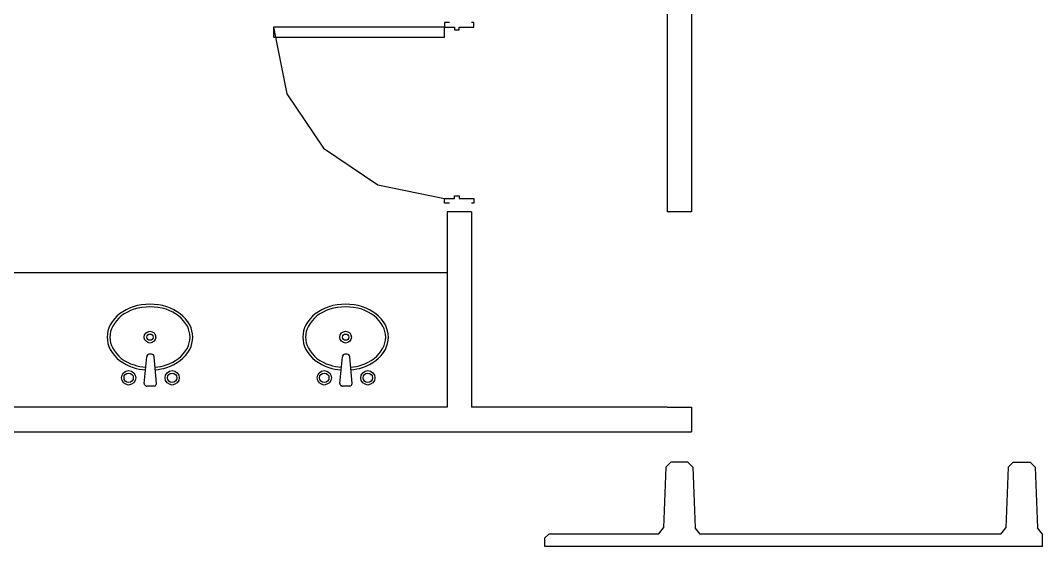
# Model space of a CAD drawing. Header units: metres. Extents: x 2 to 323, y -2 to 254.
# Drawn here: x 242.462 to 246.641, y 37.311 to 39.464 of the extents above; entities that cross this region are included whole.
import ezdxf

# ---------------------------------------------------------------- set-up
doc = ezdxf.new("R2010")
doc.units = ezdxf.units.M
for name, color, linetype in [('0-MUROS EXISTENTES', 7, 'Continuous'), ('0-VISTA-015', 7, 'Continuous'), ('00', 7, 'Continuous')]:
    doc.layers.add(name, color=color, linetype=linetype)

msp = doc.modelspace()

# ---------------------------------------------------------------- linework, layer by layer
for p, q in [((242.968, 37.978), (242.978, 38.088)), ((242.968, 37.978), (242.978, 38.088)), ((242.998, 38.098), (242.988, 38.098)), ((242.998, 38.098), (242.988, 38.098)), ((243.018, 37.978), (243.008, 38.088)), ((243.018, 37.978), (243.008, 38.088)), ((243.768, 37.978), (243.778, 38.088)), ((243.768, 37.978), (243.778, 38.088)), ((243.798, 38.098), (243.788, 38.098)), ((243.798, 38.098), (243.788, 38.098)), ((243.818, 37.978), (243.808, 38.088)), ((243.818, 37.978), (243.808, 38.088)), ((243.008, 37.968), (242.978, 37.968)), ((243.008, 37.968), (242.978, 37.968)), ((243.808, 37.968), (243.778, 37.968)), ((243.808, 37.968), (243.778, 37.968))]:
    msp.add_line(p, q)
for points in [[(244.216, 39.456), (244.196, 39.456), (244.196, 39.436), (244.236, 39.436), (244.236, 39.426), (244.256, 39.426), (244.256, 39.436), (244.316, 39.436), (244.316, 39.456), (244.306, 39.456)], [(244.216, 39.456), (244.196, 39.456), (244.196, 39.436), (244.236, 39.436), (244.236, 39.426), (244.256, 39.426), (244.256, 39.436), (244.316, 39.436), (244.316, 39.456), (244.306, 39.456)], [(244.216, 38.716), (244.196, 38.716), (244.196, 38.736), (244.236, 38.736), (244.236, 38.746), (244.256, 38.746), (244.256, 38.736), (244.316, 38.736), (244.316, 38.716), (244.306, 38.716)], [(244.216, 38.716), (244.196, 38.716), (244.196, 38.736), (244.236, 38.736), (244.236, 38.746), (244.256, 38.746), (244.256, 38.736), (244.316, 38.736), (244.316, 38.716), (244.306, 38.716)], [(243.166, 38.168), (243.165, 38.181), (243.163, 38.194), (243.159, 38.206), (243.154, 38.218), (243.146, 38.231), (243.137, 38.243), (243.126, 38.254), (243.115, 38.263), (243.102, 38.272), (243.089, 38.28), (243.075, 38.287), (243.06, 38.292), (243.043, 38.297), (243.026, 38.3), (243.009, 38.302), (242.991, 38.303), (242.974, 38.302), (242.956, 38.3), (242.939, 38.297), (242.922, 38.292), (242.908, 38.287), (242.894, 38.28), (242.88, 38.272), (242.867, 38.263), (242.856, 38.254), (242.846, 38.243), (242.837, 38.231), (242.829, 38.218), (242.823, 38.206), (242.819, 38.194), (242.817, 38.181), (242.816, 38.168), (242.817, 38.155), (242.819, 38.142), (242.823, 38.13), (242.829, 38.118), (242.837, 38.105), (242.846, 38.093), (242.856, 38.082), (242.867, 38.073), (242.88, 38.064), (242.894, 38.056), (242.908, 38.049), (242.922, 38.044), (242.935, 38.04), (242.947, 38.037), (242.96, 38.035), (242.973, 38.034)], [(243.166, 38.168), (243.165, 38.181), (243.163, 38.194), (243.159, 38.206), (243.154, 38.218), (243.146, 38.231), (243.137, 38.243), (243.126, 38.254), (243.115, 38.263), (243.102, 38.272), (243.089, 38.28), (243.075, 38.287), (243.06, 38.292), (243.043, 38.297), (243.026, 38.3), (243.009, 38.302), (242.991, 38.303), (242.974, 38.302), (242.956, 38.3), (242.939, 38.297), (242.922, 38.292), (242.908, 38.287), (242.894, 38.28), (242.88, 38.272), (242.867, 38.263), (242.856, 38.254), (242.846, 38.243), (242.837, 38.231), (242.829, 38.218), (242.823, 38.206), (242.819, 38.194), (242.817, 38.181), (242.816, 38.168), (242.817, 38.155), (242.819, 38.142), (242.823, 38.13), (242.829, 38.118), (242.837, 38.105), (242.846, 38.093), (242.856, 38.082), (242.867, 38.073), (242.88, 38.064), (242.894, 38.056), (242.908, 38.049), (242.922, 38.044), (242.935, 38.04), (242.947, 38.037), (242.96, 38.035), (242.973, 38.034)], [(243.155, 38.168), (243.154, 38.18), (243.152, 38.191), (243.149, 38.202), (243.144, 38.213), (243.137, 38.224), (243.128, 38.235), (243.119, 38.246), (243.108, 38.255), (243.096, 38.263), (243.084, 38.27), (243.07, 38.277), (243.057, 38.282), (243.041, 38.286), (243.024, 38.289), (243.008, 38.291), (242.991, 38.292), (242.975, 38.291), (242.958, 38.289), (242.942, 38.286), (242.926, 38.282), (242.912, 38.277), (242.899, 38.27), (242.886, 38.263), (242.874, 38.255), (242.864, 38.246), (242.854, 38.235), (242.846, 38.224), (242.839, 38.213), (242.834, 38.202), (242.83, 38.191), (242.828, 38.18), (242.827, 38.168), (242.828, 38.156), (242.83, 38.145), (242.834, 38.134), (242.839, 38.123), (242.846, 38.112), (242.854, 38.101), (242.864, 38.09), (242.874, 38.081), (242.886, 38.073), (242.899, 38.066), (242.912, 38.059), (242.926, 38.054), (242.938, 38.051), (242.95, 38.048), (242.962, 38.046), (242.974, 38.045)], [(243.155, 38.168), (243.154, 38.18), (243.152, 38.191), (243.149, 38.202), (243.144, 38.213), (243.137, 38.224), (243.128, 38.235), (243.119, 38.246), (243.108, 38.255), (243.096, 38.263), (243.084, 38.27), (243.07, 38.277), (243.057, 38.282), (243.041, 38.286), (243.024, 38.289), (243.008, 38.291), (242.991, 38.292), (242.975, 38.291), (242.958, 38.289), (242.942, 38.286), (242.926, 38.282), (242.912, 38.277), (242.899, 38.27), (242.886, 38.263), (242.874, 38.255), (242.864, 38.246), (242.854, 38.235), (242.846, 38.224), (242.839, 38.213), (242.834, 38.202), (242.83, 38.191), (242.828, 38.18), (242.827, 38.168), (242.828, 38.156), (242.83, 38.145), (242.834, 38.134), (242.839, 38.123), (242.846, 38.112), (242.854, 38.101), (242.864, 38.09), (242.874, 38.081), (242.886, 38.073), (242.899, 38.066), (242.912, 38.059), (242.926, 38.054), (242.938, 38.051), (242.95, 38.048), (242.962, 38.046), (242.974, 38.045)], [(243.966, 38.168), (243.965, 38.181), (243.963, 38.194), (243.959, 38.206), (243.954, 38.218), (243.946, 38.231), (243.937, 38.243), (243.926, 38.254), (243.915, 38.263), (243.902, 38.272), (243.889, 38.28), (243.875, 38.287), (243.86, 38.292), (243.843, 38.297), (243.826, 38.3), (243.809, 38.302), (243.791, 38.303), (243.774, 38.302), (243.756, 38.3), (243.739, 38.297), (243.722, 38.292), (243.708, 38.287), (243.694, 38.28), (243.68, 38.272), (243.667, 38.263), (243.656, 38.254), (243.646, 38.243), (243.637, 38.231), (243.629, 38.218), (243.623, 38.206), (243.619, 38.194), (243.617, 38.181), (243.616, 38.168), (243.617, 38.155), (243.619, 38.142), (243.623, 38.13), (243.629, 38.118), (243.637, 38.105), (243.646, 38.093), (243.656, 38.082), (243.667, 38.073), (243.68, 38.064), (243.694, 38.056), (243.708, 38.049), (243.722, 38.044), (243.735, 38.04), (243.747, 38.037), (243.76, 38.035), (243.773, 38.034)], [(243.966, 38.168), (243.965, 38.181), (243.963, 38.194), (243.959, 38.206), (243.954, 38.218), (243.946, 38.231), (243.937, 38.243), (243.926, 38.254), (243.915, 38.263), (243.902, 38.272), (243.889, 38.28), (243.875, 38.287), (243.86, 38.292), (243.843, 38.297), (243.826, 38.3), (243.809, 38.302), (243.791, 38.303), (243.774, 38.302), (243.756, 38.3), (243.739, 38.297), (243.722, 38.292), (243.708, 38.287), (243.694, 38.28), (243.68, 38.272), (243.667, 38.263), (243.656, 38.254), (243.646, 38.243), (243.637, 38.231), (243.629, 38.218), (243.623, 38.206), (243.619, 38.194), (243.617, 38.181), (243.616, 38.168), (243.617, 38.155), (243.619, 38.142), (243.623, 38.13), (243.629, 38.118), (243.637, 38.105), (243.646, 38.093), (243.656, 38.082), (243.667, 38.073), (243.68, 38.064), (243.694, 38.056), (243.708, 38.049), (243.722, 38.044), (243.735, 38.04), (243.747, 38.037), (243.76, 38.035), (243.773, 38.034)], [(243.955, 38.168), (243.954, 38.18), (243.952, 38.191), (243.949, 38.202), (243.944, 38.213), (243.937, 38.224), (243.928, 38.235), (243.919, 38.246), (243.908, 38.255), (243.896, 38.263), (243.884, 38.27), (243.87, 38.277), (243.857, 38.282), (243.841, 38.286), (243.824, 38.289), (243.808, 38.291), (243.791, 38.292), (243.775, 38.291), (243.758, 38.289), (243.742, 38.286), (243.726, 38.282), (243.712, 38.277), (243.699, 38.27), (243.686, 38.263), (243.674, 38.255), (243.664, 38.246), (243.654, 38.235), (243.646, 38.224), (243.639, 38.213), (243.634, 38.202), (243.63, 38.191), (243.628, 38.18), (243.627, 38.168), (243.628, 38.156), (243.63, 38.145), (243.634, 38.134), (243.639, 38.123), (243.646, 38.112), (243.654, 38.101), (243.664, 38.09), (243.674, 38.081), (243.686, 38.073), (243.699, 38.066), (243.712, 38.059), (243.726, 38.054), (243.738, 38.051), (243.75, 38.048), (243.762, 38.046), (243.774, 38.045)], [(243.955, 38.168), (243.954, 38.18), (243.952, 38.191), (243.949, 38.202), (243.944, 38.213), (243.937, 38.224), (243.928, 38.235), (243.919, 38.246), (243.908, 38.255), (243.896, 38.263), (243.884, 38.27), (243.87, 38.277), (243.857, 38.282), (243.841, 38.286), (243.824, 38.289), (243.808, 38.291), (243.791, 38.292), (243.775, 38.291), (243.758, 38.289), (243.742, 38.286), (243.726, 38.282), (243.712, 38.277), (243.699, 38.27), (243.686, 38.263), (243.674, 38.255), (243.664, 38.246), (243.654, 38.235), (243.646, 38.224), (243.639, 38.213), (243.634, 38.202), (243.63, 38.191), (243.628, 38.18), (243.627, 38.168), (243.628, 38.156), (243.63, 38.145), (243.634, 38.134), (243.639, 38.123), (243.646, 38.112), (243.654, 38.101), (243.664, 38.09), (243.674, 38.081), (243.686, 38.073), (243.699, 38.066), (243.712, 38.059), (243.726, 38.054), (243.738, 38.051), (243.75, 38.048), (243.762, 38.046), (243.774, 38.045)], [(243.012, 38.045), (243.023, 38.046), (243.034, 38.048), (243.046, 38.051), (243.057, 38.054), (243.07, 38.059), (243.084, 38.066), (243.096, 38.073), (243.108, 38.081), (243.119, 38.09), (243.128, 38.101), (243.137, 38.112), (243.144, 38.123), (243.149, 38.134), (243.152, 38.145), (243.154, 38.156), (243.155, 38.168)], [(243.012, 38.045), (243.023, 38.046), (243.034, 38.048), (243.046, 38.051), (243.057, 38.054), (243.07, 38.059), (243.084, 38.066), (243.096, 38.073), (243.108, 38.081), (243.119, 38.09), (243.128, 38.101), (243.137, 38.112), (243.144, 38.123), (243.149, 38.134), (243.152, 38.145), (243.154, 38.156), (243.155, 38.168)], [(243.013, 38.034), (243.025, 38.035), (243.037, 38.038), (243.048, 38.04), (243.06, 38.044), (243.075, 38.049), (243.089, 38.056), (243.102, 38.064), (243.115, 38.073), (243.126, 38.082), (243.137, 38.093), (243.146, 38.105), (243.154, 38.118), (243.159, 38.13), (243.163, 38.142), (243.165, 38.155), (243.166, 38.168)], [(243.013, 38.034), (243.025, 38.035), (243.037, 38.038), (243.048, 38.04), (243.06, 38.044), (243.075, 38.049), (243.089, 38.056), (243.102, 38.064), (243.115, 38.073), (243.126, 38.082), (243.137, 38.093), (243.146, 38.105), (243.154, 38.118), (243.159, 38.13), (243.163, 38.142), (243.165, 38.155), (243.166, 38.168)], [(243.812, 38.045), (243.823, 38.046), (243.834, 38.048), (243.846, 38.051), (243.857, 38.054), (243.87, 38.059), (243.884, 38.066), (243.896, 38.073), (243.908, 38.081), (243.919, 38.09), (243.928, 38.101), (243.937, 38.112), (243.944, 38.123), (243.949, 38.134), (243.952, 38.145), (243.954, 38.156), (243.955, 38.168)], [(243.812, 38.045), (243.823, 38.046), (243.834, 38.048), (243.846, 38.051), (243.857, 38.054), (243.87, 38.059), (243.884, 38.066), (243.896, 38.073), (243.908, 38.081), (243.919, 38.09), (243.928, 38.101), (243.937, 38.112), (243.944, 38.123), (243.949, 38.134), (243.952, 38.145), (243.954, 38.156), (243.955, 38.168)], [(243.813, 38.034), (243.825, 38.035), (243.837, 38.038), (243.848, 38.04), (243.86, 38.044), (243.875, 38.049), (243.889, 38.056), (243.902, 38.064), (243.915, 38.073), (243.926, 38.082), (243.937, 38.093), (243.946, 38.105), (243.954, 38.118), (243.959, 38.13), (243.963, 38.142), (243.965, 38.155), (243.966, 38.168)], [(243.813, 38.034), (243.825, 38.035), (243.837, 38.038), (243.848, 38.04), (243.86, 38.044), (243.875, 38.049), (243.889, 38.056), (243.902, 38.064), (243.915, 38.073), (243.926, 38.082), (243.937, 38.093), (243.946, 38.105), (243.954, 38.118), (243.959, 38.13), (243.963, 38.142), (243.965, 38.155), (243.966, 38.168)], [(242.988, 38.098), (242.984, 38.097), (242.981, 38.095), (242.979, 38.092), (242.978, 38.088)], [(242.988, 38.098), (242.984, 38.097), (242.981, 38.095), (242.979, 38.092), (242.978, 38.088)], [(243.008, 38.088), (243.007, 38.092), (243.005, 38.095), (243.002, 38.097), (242.998, 38.098)], [(243.008, 38.088), (243.007, 38.092), (243.005, 38.095), (243.002, 38.097), (242.998, 38.098)], [(243.788, 38.098), (243.784, 38.097), (243.781, 38.095), (243.779, 38.092), (243.778, 38.088)], [(243.788, 38.098), (243.784, 38.097), (243.781, 38.095), (243.779, 38.092), (243.778, 38.088)], [(243.808, 38.088), (243.807, 38.092), (243.805, 38.095), (243.802, 38.097), (243.798, 38.098)], [(243.808, 38.088), (243.807, 38.092), (243.805, 38.095), (243.802, 38.097), (243.798, 38.098)], [(242.968, 37.978), (242.968, 37.976), (242.969, 37.974), (242.97, 37.972), (242.971, 37.971), (242.972, 37.97), (242.974, 37.969), (242.976, 37.968), (242.978, 37.968)], [(242.968, 37.978), (242.968, 37.976), (242.969, 37.974), (242.97, 37.972), (242.971, 37.971), (242.972, 37.97), (242.974, 37.969), (242.976, 37.968), (242.978, 37.968)], [(243.008, 37.968), (243.012, 37.969), (243.015, 37.971), (243.017, 37.974), (243.018, 37.978)], [(243.008, 37.968), (243.012, 37.969), (243.015, 37.971), (243.017, 37.974), (243.018, 37.978)], [(243.768, 37.978), (243.768, 37.976), (243.769, 37.974), (243.77, 37.972), (243.771, 37.971), (243.772, 37.97), (243.774, 37.969), (243.776, 37.968), (243.778, 37.968)], [(243.768, 37.978), (243.768, 37.976), (243.769, 37.974), (243.77, 37.972), (243.771, 37.971), (243.772, 37.97), (243.774, 37.969), (243.776, 37.968), (243.778, 37.968)], [(243.808, 37.968), (243.812, 37.969), (243.815, 37.971), (243.817, 37.974), (243.818, 37.978)], [(243.808, 37.968), (243.812, 37.969), (243.815, 37.971), (243.817, 37.974), (243.818, 37.978)]]:
    msp.add_lwpolyline(points)
for points in [[(244.196, 39.436), (243.496, 39.436), (243.496, 39.396), (244.196, 39.396), (244.196, 39.436)], [(244.196, 39.436), (243.496, 39.436), (243.496, 39.396), (244.196, 39.396), (244.196, 39.436)], [(243.015, 38.168), (243.013, 38.159), (243.008, 38.151), (243, 38.146), (242.991, 38.144), (242.982, 38.146), (242.975, 38.151), (242.969, 38.159), (242.968, 38.168), (242.969, 38.177), (242.975, 38.185), (242.982, 38.19), (242.991, 38.192), (243, 38.19), (243.008, 38.185), (243.013, 38.177), (243.015, 38.168)], [(243.015, 38.168), (243.013, 38.159), (243.008, 38.151), (243, 38.146), (242.991, 38.144), (242.982, 38.146), (242.975, 38.151), (242.969, 38.159), (242.968, 38.168), (242.969, 38.177), (242.975, 38.185), (242.982, 38.19), (242.991, 38.192), (243, 38.19), (243.008, 38.185), (243.013, 38.177), (243.015, 38.168)], [(243.004, 38.168), (243.003, 38.163), (243, 38.159), (242.996, 38.156), (242.991, 38.156), (242.986, 38.156), (242.982, 38.159), (242.98, 38.163), (242.979, 38.168), (242.98, 38.173), (242.982, 38.177), (242.986, 38.18), (242.991, 38.18), (242.996, 38.18), (243, 38.177), (243.003, 38.173), (243.004, 38.168)], [(243.004, 38.168), (243.003, 38.163), (243, 38.159), (242.996, 38.156), (242.991, 38.156), (242.986, 38.156), (242.982, 38.159), (242.98, 38.163), (242.979, 38.168), (242.98, 38.173), (242.982, 38.177), (242.986, 38.18), (242.991, 38.18), (242.996, 38.18), (243, 38.177), (243.003, 38.173), (243.004, 38.168)], [(243.815, 38.168), (243.813, 38.159), (243.808, 38.151), (243.8, 38.146), (243.791, 38.144), (243.782, 38.146), (243.775, 38.151), (243.769, 38.159), (243.768, 38.168), (243.769, 38.177), (243.775, 38.185), (243.782, 38.19), (243.791, 38.192), (243.8, 38.19), (243.808, 38.185), (243.813, 38.177), (243.815, 38.168)], [(243.815, 38.168), (243.813, 38.159), (243.808, 38.151), (243.8, 38.146), (243.791, 38.144), (243.782, 38.146), (243.775, 38.151), (243.769, 38.159), (243.768, 38.168), (243.769, 38.177), (243.775, 38.185), (243.782, 38.19), (243.791, 38.192), (243.8, 38.19), (243.808, 38.185), (243.813, 38.177), (243.815, 38.168)], [(243.804, 38.168), (243.803, 38.163), (243.8, 38.159), (243.796, 38.156), (243.791, 38.156), (243.786, 38.156), (243.782, 38.159), (243.78, 38.163), (243.779, 38.168), (243.78, 38.173), (243.782, 38.177), (243.786, 38.18), (243.791, 38.18), (243.796, 38.18), (243.8, 38.177), (243.803, 38.173), (243.804, 38.168)], [(243.804, 38.168), (243.803, 38.163), (243.8, 38.159), (243.796, 38.156), (243.791, 38.156), (243.786, 38.156), (243.782, 38.159), (243.78, 38.163), (243.779, 38.168), (243.78, 38.173), (243.782, 38.177), (243.786, 38.18), (243.791, 38.18), (243.796, 38.18), (243.8, 38.177), (243.803, 38.173), (243.804, 38.168)], [(242.933, 38.002), (242.931, 37.99), (242.925, 37.981), (242.915, 37.975), (242.904, 37.972), (242.892, 37.975), (242.883, 37.981), (242.877, 37.99), (242.875, 38.002), (242.877, 38.013), (242.883, 38.022), (242.892, 38.029), (242.904, 38.031), (242.915, 38.029), (242.925, 38.022), (242.931, 38.013), (242.933, 38.002)], [(242.933, 38.002), (242.931, 37.99), (242.925, 37.981), (242.915, 37.975), (242.904, 37.972), (242.892, 37.975), (242.883, 37.981), (242.877, 37.99), (242.875, 38.002), (242.877, 38.013), (242.883, 38.022), (242.892, 38.029), (242.904, 38.031), (242.915, 38.029), (242.925, 38.022), (242.931, 38.013), (242.933, 38.002)], [(242.923, 38.002), (242.922, 37.994), (242.917, 37.988), (242.911, 37.984), (242.904, 37.982), (242.896, 37.984), (242.89, 37.988), (242.886, 37.994), (242.885, 38.002), (242.886, 38.009), (242.89, 38.015), (242.896, 38.019), (242.904, 38.021), (242.911, 38.019), (242.917, 38.015), (242.922, 38.009), (242.923, 38.002)], [(242.923, 38.002), (242.922, 37.994), (242.917, 37.988), (242.911, 37.984), (242.904, 37.982), (242.896, 37.984), (242.89, 37.988), (242.886, 37.994), (242.885, 38.002), (242.886, 38.009), (242.89, 38.015), (242.896, 38.019), (242.904, 38.021), (242.911, 38.019), (242.917, 38.015), (242.922, 38.009), (242.923, 38.002)], [(243.111, 38.002), (243.109, 37.99), (243.103, 37.981), (243.093, 37.975), (243.082, 37.972), (243.071, 37.975), (243.061, 37.981), (243.055, 37.99), (243.053, 38.002), (243.055, 38.013), (243.061, 38.022), (243.071, 38.029), (243.082, 38.031), (243.093, 38.029), (243.103, 38.022), (243.109, 38.013), (243.111, 38.002)], [(243.111, 38.002), (243.109, 37.99), (243.103, 37.981), (243.093, 37.975), (243.082, 37.972), (243.071, 37.975), (243.061, 37.981), (243.055, 37.99), (243.053, 38.002), (243.055, 38.013), (243.061, 38.022), (243.071, 38.029), (243.082, 38.031), (243.093, 38.029), (243.103, 38.022), (243.109, 38.013), (243.111, 38.002)], [(243.101, 38.002), (243.1, 37.994), (243.096, 37.988), (243.089, 37.984), (243.082, 37.982), (243.074, 37.984), (243.068, 37.988), (243.064, 37.994), (243.063, 38.002), (243.064, 38.009), (243.068, 38.015), (243.074, 38.019), (243.082, 38.021), (243.089, 38.019), (243.096, 38.015), (243.1, 38.009), (243.101, 38.002)], [(243.101, 38.002), (243.1, 37.994), (243.096, 37.988), (243.089, 37.984), (243.082, 37.982), (243.074, 37.984), (243.068, 37.988), (243.064, 37.994), (243.063, 38.002), (243.064, 38.009), (243.068, 38.015), (243.074, 38.019), (243.082, 38.021), (243.089, 38.019), (243.096, 38.015), (243.1, 38.009), (243.101, 38.002)], [(243.733, 38.002), (243.731, 37.99), (243.725, 37.981), (243.715, 37.975), (243.704, 37.972), (243.692, 37.975), (243.683, 37.981), (243.677, 37.99), (243.675, 38.002), (243.677, 38.013), (243.683, 38.022), (243.692, 38.029), (243.704, 38.031), (243.715, 38.029), (243.725, 38.022), (243.731, 38.013), (243.733, 38.002)], [(243.733, 38.002), (243.731, 37.99), (243.725, 37.981), (243.715, 37.975), (243.704, 37.972), (243.692, 37.975), (243.683, 37.981), (243.677, 37.99), (243.675, 38.002), (243.677, 38.013), (243.683, 38.022), (243.692, 38.029), (243.704, 38.031), (243.715, 38.029), (243.725, 38.022), (243.731, 38.013), (243.733, 38.002)], [(243.723, 38.002), (243.722, 37.994), (243.717, 37.988), (243.711, 37.984), (243.704, 37.982), (243.696, 37.984), (243.69, 37.988), (243.686, 37.994), (243.685, 38.002), (243.686, 38.009), (243.69, 38.015), (243.696, 38.019), (243.704, 38.021), (243.711, 38.019), (243.717, 38.015), (243.722, 38.009), (243.723, 38.002)], [(243.723, 38.002), (243.722, 37.994), (243.717, 37.988), (243.711, 37.984), (243.704, 37.982), (243.696, 37.984), (243.69, 37.988), (243.686, 37.994), (243.685, 38.002), (243.686, 38.009), (243.69, 38.015), (243.696, 38.019), (243.704, 38.021), (243.711, 38.019), (243.717, 38.015), (243.722, 38.009), (243.723, 38.002)], [(243.911, 38.002), (243.909, 37.99), (243.903, 37.981), (243.893, 37.975), (243.882, 37.972), (243.871, 37.975), (243.861, 37.981), (243.855, 37.99), (243.853, 38.002), (243.855, 38.013), (243.861, 38.022), (243.871, 38.029), (243.882, 38.031), (243.893, 38.029), (243.903, 38.022), (243.909, 38.013), (243.911, 38.002)], [(243.911, 38.002), (243.909, 37.99), (243.903, 37.981), (243.893, 37.975), (243.882, 37.972), (243.871, 37.975), (243.861, 37.981), (243.855, 37.99), (243.853, 38.002), (243.855, 38.013), (243.861, 38.022), (243.871, 38.029), (243.882, 38.031), (243.893, 38.029), (243.903, 38.022), (243.909, 38.013), (243.911, 38.002)], [(243.901, 38.002), (243.9, 37.994), (243.896, 37.988), (243.889, 37.984), (243.882, 37.982), (243.874, 37.984), (243.868, 37.988), (243.864, 37.994), (243.863, 38.002), (243.864, 38.009), (243.868, 38.015), (243.874, 38.019), (243.882, 38.021), (243.889, 38.019), (243.896, 38.015), (243.9, 38.009), (243.901, 38.002)], [(243.901, 38.002), (243.9, 37.994), (243.896, 37.988), (243.889, 37.984), (243.882, 37.982), (243.874, 37.984), (243.868, 37.988), (243.864, 37.994), (243.863, 38.002), (243.864, 38.009), (243.868, 38.015), (243.874, 38.019), (243.882, 38.021), (243.889, 38.019), (243.896, 38.015), (243.9, 38.009), (243.901, 38.002)]]:
    msp.add_lwpolyline(points, close=True)
at = {"layer": '0-MUROS EXISTENTES'}
for p, q in [((245.206, 41.281), (245.206, 38.681)), ((245.206, 41.281), (245.206, 38.681)), ((245.106, 41.181), (245.106, 38.681)), ((245.106, 41.181), (245.106, 38.681)), ((245.206, 38.781), (245.206, 38.681)), ((245.206, 38.781), (245.206, 38.681)), ((244.206, 38.681), (244.206, 37.881)), ((244.306, 38.681), (244.206, 38.681)), ((244.206, 38.681), (244.206, 37.881)), ((244.306, 38.681), (244.206, 38.681)), ((244.306, 38.681), (244.306, 37.881)), ((244.306, 38.681), (244.306, 37.881)), ((245.206, 38.681), (245.106, 38.681)), ((245.206, 38.681), (245.106, 38.681)), ((244.206, 37.881), (240.415, 37.881)), ((244.206, 37.881), (240.415, 37.881)), ((245.106, 37.881), (244.306, 37.881)), ((245.106, 37.881), (244.306, 37.881)), ((245.106, 37.881), (245.206, 37.881)), ((245.106, 37.881), (245.106, 37.881)), ((245.106, 37.881), (245.206, 37.881)), ((245.106, 37.881), (245.106, 37.881)), ((245.206, 37.881), (245.206, 37.781)), ((245.206, 37.881), (245.206, 37.781)), ((240.315, 37.781), (245.206, 37.781)), ((240.315, 37.781), (245.206, 37.781)), ((245.101, 37.636), (245.091, 37.387)), ((245.101, 37.636), (245.091, 37.387)), ((245.101, 37.636), (245.121, 37.656)), ((245.101, 37.636), (245.121, 37.656)), ((245.191, 37.656), (245.121, 37.656)), ((245.211, 37.636), (245.191, 37.656)), ((245.211, 37.636), (245.191, 37.656)), ((245.211, 37.636), (245.221, 37.387)), ((245.211, 37.636), (245.221, 37.387)), ((246.501, 37.636), (246.491, 37.387)), ((246.501, 37.636), (246.491, 37.387)), ((246.501, 37.636), (246.521, 37.656)), ((246.501, 37.636), (246.521, 37.656)), ((246.521, 37.656), (246.591, 37.656)), ((246.521, 37.656), (246.591, 37.656)), ((246.521, 37.656), (246.591, 37.656)), ((246.521, 37.656), (246.591, 37.656)), ((246.611, 37.636), (246.591, 37.656)), ((246.611, 37.636), (246.591, 37.656)), ((246.611, 37.636), (246.621, 37.387)), ((246.611, 37.636), (246.621, 37.387)), ((245.071, 37.362), (245.091, 37.387)), ((245.071, 37.362), (245.091, 37.387)), ((245.241, 37.362), (245.221, 37.387)), ((245.241, 37.362), (245.221, 37.387)), ((246.471, 37.362), (246.491, 37.387)), ((246.471, 37.362), (246.491, 37.387)), ((246.641, 37.362), (246.621, 37.387)), ((246.641, 37.362), (246.621, 37.387)), ((244.606, 37.347), (244.622, 37.362)), ((244.606, 37.347), (244.622, 37.362)), ((244.606, 37.311), (244.606, 37.347)), ((244.606, 37.311), (244.606, 37.347)), ((245.071, 37.362), (244.622, 37.362)), ((245.071, 37.362), (244.622, 37.362)), ((246.471, 37.362), (245.241, 37.362)), ((246.471, 37.362), (245.241, 37.362)), ((246.641, 37.311), (246.641, 37.362)), ((246.641, 37.311), (246.641, 37.362)), ((246.641, 37.311), (244.606, 37.311)), ((246.641, 37.311), (244.606, 37.311))]:
    msp.add_line(p, q, dxfattribs=at)
at = {"layer": '0-VISTA-015'}
msp.add_line((244.206, 38.431), (242.415, 38.431), dxfattribs=at)
msp.add_line((244.206, 38.431), (242.415, 38.431), dxfattribs=at)
at = {"layer": '00'}
msp.add_lwpolyline([(243.496, 39.436), (243.551, 39.164), (243.701, 38.941), (243.923, 38.791), (244.196, 38.736)], dxfattribs=at)
msp.add_lwpolyline([(243.496, 39.436), (243.551, 39.164), (243.701, 38.941), (243.923, 38.791), (244.196, 38.736)], dxfattribs=at)

doc.saveas('drawing.dxf')
